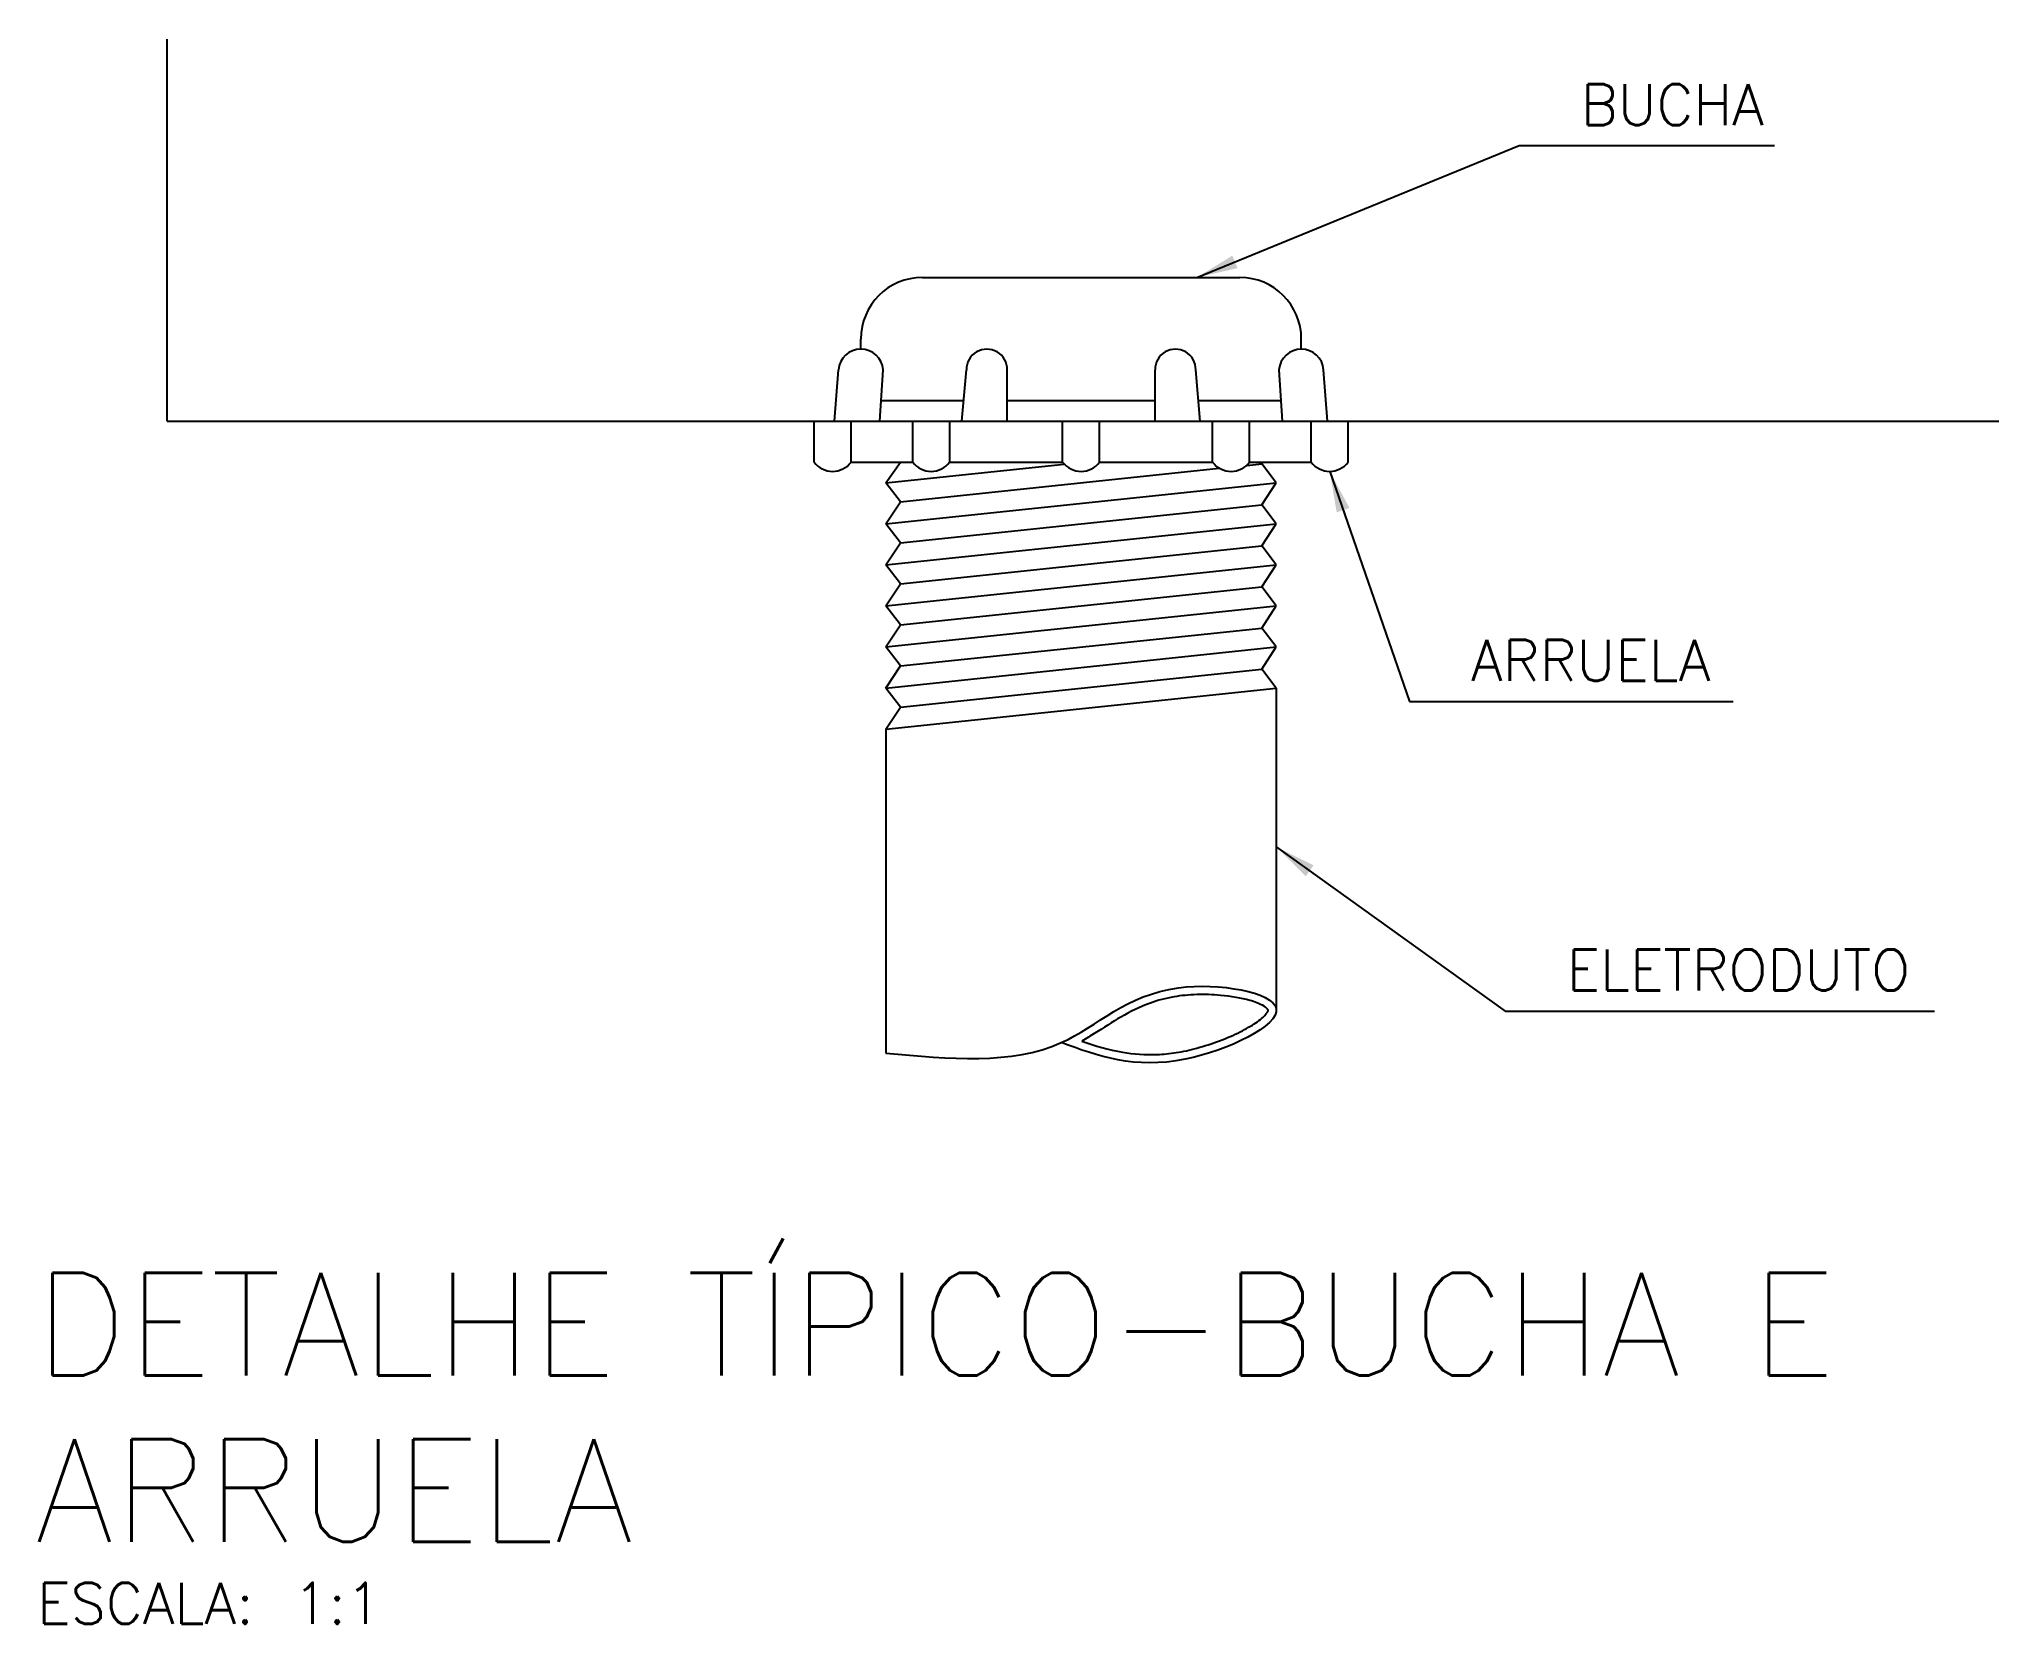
# Model space of a CAD drawing. Extents: x -2.42 to -0.51, y -2.12 to -0.58.
import ezdxf

# ---------------------------------------------------------------- set-up
doc = ezdxf.new("R2010")
doc.units = 0
doc.header["$MEASUREMENT"] = 0
doc.layers.add('DETALHES', color=4, linetype='CONTINUOUS')
doc.styles.add('ROMANS', font='romans.shx', dxfattribs={"height": 0.1})
doc.dimstyles.new('TEXTO', dxfattribs={"dimtxt": 0.04, "dimasz": 0.04, "dimexe": 0.04, "dimexo": 0.12, "dimgap": 0.02, "dimtad": 1, "dimdec": 4, "dimtxsty": 'ROMANS', "dimcen": 2.5, "dimclrd": 1, "dimclre": 1, "dimclrt": 3, "dimazin": 3, "dimtfac": 1, "dimtdec": 4, "dimtmove": 0, "dimatfit": 3, "dimtolj": 1, "dimtzin": 0})

msp = doc.modelspace()

# ---------------------------------------------------------------- linework, layer by layer
at = {"layer": 'DETALHES', "color": 5}
for q in [(-2.2908, -0.5759), (-0.5074, -0.948)]:
    msp.add_line((-2.2908, -0.948), q, dxfattribs=at)
at = {"layer": 'DETALHES', "color": 2}
for p, q in [((-1.5554, -0.808), (-1.2465, -0.808)), ((-1.6154, -0.8779), (-1.6154, -0.868)), ((-1.1865, -0.8779), (-1.1865, -0.868)), ((-1.6409, -0.948), (-1.6371, -0.898)), ((-1.5969, -0.948), (-1.5937, -0.898)), ((-1.5169, -0.948), (-1.5126, -0.898)), ((-1.4729, -0.948), (-1.4729, -0.898)), ((-1.3289, -0.948), (-1.3289, -0.898)), ((-1.2849, -0.948), (-1.2893, -0.898)), ((-1.2049, -0.948), (-1.2082, -0.898)), ((-1.1609, -0.948), (-1.1648, -0.898)), ((-1.5956, -0.928), (-1.5152, -0.928)), ((-1.4729, -0.928), (-1.3289, -0.928)), ((-1.2867, -0.928), (-1.2062, -0.928)), ((-1.6609, -0.988), (-1.6609, -0.948)), ((-1.6249, -0.988), (-1.6249, -0.948)), ((-1.5649, -0.988), (-1.5649, -0.948)), ((-1.5289, -0.988), (-1.5289, -0.948)), ((-1.4189, -0.988), (-1.4189, -0.948)), ((-1.3829, -0.988), (-1.3829, -0.948)), ((-1.2729, -0.988), (-1.2729, -0.948)), ((-1.2369, -0.988), (-1.2369, -0.948)), ((-1.1769, -0.988), (-1.1769, -0.948)), ((-1.1409, -0.988), (-1.1409, -0.948)), ((-1.6249, -0.988), (-1.5649, -0.988)), ((-1.5909, -1.008), (-1.4175, -0.9898)), ((-1.5289, -0.988), (-1.4189, -0.988)), ((-1.3829, -0.988), (-1.2729, -0.988)), ((-1.2397, -0.9911), (-1.2249, -0.9895)), ((-1.2369, -0.988), (-1.1769, -0.988)), ((-1.5909, -1.048), (-1.2109, -1.008)), ((-1.5769, -1.0265), (-1.2664, -0.9939)), ((-1.5769, -1.0665), (-1.2249, -1.0295)), ((-1.5909, -1.088), (-1.2109, -1.048)), ((-1.5769, -1.1065), (-1.2249, -1.0695)), ((-1.5909, -1.128), (-1.2109, -1.088)), ((-1.5769, -1.1465), (-1.2249, -1.1095)), ((-1.5909, -1.168), (-1.2109, -1.128)), ((-1.5769, -1.1865), (-1.2249, -1.1495)), ((-1.5909, -1.208), (-1.2109, -1.168)), ((-1.5769, -1.2265), (-1.2249, -1.1895))]:
    msp.add_line(p, q, dxfattribs=at)
at = {"layer": 'DETALHES', "color": 3}
for p, q in [((-1.5909, -1.008), (-1.5769, -0.988)), ((-1.2109, -1.008), (-1.2249, -0.9895)), ((-1.5769, -1.0265), (-1.5909, -1.008)), ((-1.2249, -1.0295), (-1.2109, -1.008)), ((-1.5909, -1.048), (-1.5769, -1.0265)), ((-1.2109, -1.048), (-1.2249, -1.0295)), ((-1.5769, -1.0665), (-1.5909, -1.048)), ((-1.2249, -1.0695), (-1.2109, -1.048)), ((-1.5909, -1.088), (-1.5769, -1.0665)), ((-1.2109, -1.088), (-1.2249, -1.0695)), ((-1.5769, -1.1065), (-1.5909, -1.088)), ((-1.5909, -1.128), (-1.5769, -1.1065)), ((-1.2249, -1.1095), (-1.2109, -1.088)), ((-1.2109, -1.128), (-1.2249, -1.1095)), ((-1.5769, -1.1465), (-1.5909, -1.128)), ((-1.2249, -1.1495), (-1.2109, -1.128)), ((-1.5909, -1.168), (-1.5769, -1.1465)), ((-1.2109, -1.168), (-1.2249, -1.1495)), ((-1.5769, -1.1865), (-1.5909, -1.168)), ((-1.2249, -1.1895), (-1.2109, -1.168)), ((-1.5909, -1.208), (-1.5769, -1.1865)), ((-1.2109, -1.208), (-1.2249, -1.1895)), ((-1.5909, -1.248), (-1.2109, -1.208)), ((-1.5769, -1.2265), (-1.5909, -1.208)), ((-1.2109, -1.208), (-1.2109, -1.5234)), ((-1.5909, -1.248), (-1.5769, -1.2265)), ((-1.5909, -1.248), (-1.5909, -1.5636))]:
    msp.add_line(p, q, dxfattribs=at)
at = {"layer": 'DETALHES', "color": 2}
for centre, radius, start, end in [((-1.5554, -0.868), 0.06, 90, 180), ((-1.2465, -0.868), 0.06, 0, 90), ((-1.6154, -0.8996), 0.0218, 4.253, 175.747), ((-1.4927, -0.8977), 0.0198, 359.0957, 180.9043), ((-1.3091, -0.8977), 0.0198, 359.0957, 180.9043), ((-1.1865, -0.8996), 0.0218, 4.253, 175.747), ((-1.6429, -0.9743), 0.0226, 217.2616, 322.7384), ((-1.5469, -0.9743), 0.0226, 217.2616, 322.7384), ((-1.4009, -0.9743), 0.0226, 217.2616, 322.7384), ((-1.2549, -0.9743), 0.0226, 217.2616, 322.7384), ((-1.1589, -0.9743), 0.0226, 217.2616, 322.7384)]:
    msp.add_arc(centre, radius, start, end, dxfattribs=at)
at = {"layer": 'DETALHES', "color": 3}
msp.add_spline([(-1.5909, -1.5636), (-1.4202, -1.5534), (-1.3062, -1.5), (-1.2109, -1.5202), (-1.2995, -1.5696), (-1.4202, -1.5534)], degree=3, dxfattribs=at)
msp.add_open_spline([(-1.4003, -1.552), (-1.396, -1.5495), (-1.3917, -1.5469), (-1.3791, -1.5389), (-1.3708, -1.5335), (-1.3531, -1.5233), (-1.3438, -1.5186), (-1.3263, -1.5123), (-1.3187, -1.5102), (-1.3035, -1.5076), (-1.2961, -1.5069), (-1.2807, -1.5064), (-1.2728, -1.5067), (-1.2547, -1.5083), (-1.2448, -1.51), (-1.2317, -1.5137), (-1.2275, -1.5154), (-1.2221, -1.5183), (-1.2205, -1.5196), (-1.2191, -1.521), (-1.2189, -1.5215), (-1.2188, -1.5218), (-1.2188, -1.5217), (-1.2188, -1.522), (-1.2189, -1.5225), (-1.2196, -1.5239), (-1.2203, -1.5249), (-1.2232, -1.5283), (-1.2265, -1.5312), (-1.235, -1.537), (-1.2402, -1.54), (-1.2584, -1.5491), (-1.2735, -1.5548), (-1.2951, -1.5606), (-1.3018, -1.5621), (-1.3147, -1.5641), (-1.3209, -1.5647), (-1.3388, -1.5655), (-1.3499, -1.5646), (-1.3743, -1.5605), (-1.3873, -1.5566), (-1.4003, -1.552)], degree=3, knots=[9.519954, 9.519954, 9.519954, 9.519954, 10.302894, 10.302894, 11.868774, 11.868774, 13.48574, 13.48574, 14.613357, 14.613357, 15.545265, 15.545265, 16.477173, 16.477173, 17.764351, 17.764351, 18.571159, 18.571159, 19.16282, 19.16282, 19.557751, 19.557751, 19.952681, 19.952681, 20.347612, 20.347612, 20.742543, 20.742543, 21.58772, 21.58772, 22.432898, 22.432898, 24.243438, 24.243438, 25.099565, 25.099565, 25.955691, 25.955691, 27.667944, 27.667944, 29.89602, 29.89602, 29.89602, 29.89602], dxfattribs=at)

# ---------------------------------------------------------------- texts
at = {"layer": 'DETALHES', "color": 6, "style": 'ROMANS'}
for s, p in [('DETALHE TÍPICO-BUCHA E', (-2.4197, -1.8777)), ('ARRUELA', (-2.4197, -2.0396))]:
    msp.add_text(s, height=0.1, dxfattribs=at).set_placement(p)
at = {"layer": 'DETALHES', "color": 4, "style": 'ROMANS'}
msp.add_text('ESCALA: ', height=0.04, dxfattribs=at).set_placement((-2.4173, -2.1196))
at = {"layer": 'DETALHES', "char_height": 0.04, "attachment_point": 4, "style": 'ROMANS'}
for s, insert in [('\\C3;BUCHA', (-0.9144, -0.6396)), ('\\C3;ARRUELA', (-1.0213, -1.1811)), ('\\C3;ELETRODUTO', (-0.9281, -1.4826))]:
    msp.add_mtext(s, dxfattribs=dict(at, insert=insert))
at = {"layer": 'DETALHES', "color": 4, "style": 'ROMANS'}
msp.add_attdef('1:1', (-2.1681, -2.1196), '1:1', height=0.04, dxfattribs=at)

# ---------------------------------------------------------------- leaders
at = {"layer": 'DETALHES', "color": 1, "annotation_type": 0, "has_hookline": 1, "hookline_direction": 0}
for points, text_width in [([(-1.2882, -0.808), (-0.9744, -0.6796), (-0.9344, -0.6796)], 0.1886), ([(-1.1589, -0.9969), (-1.0813, -1.2211), (-1.0413, -1.2211)], 0.2552), ([(-1.2109, -1.3627), (-0.9881, -1.5226), (-0.9481, -1.5226)], 0.3581)]:
    msp.add_leader(points, dimstyle='TEXTO', dxfattribs=dict(at, text_width=text_width))

doc.saveas('drawing.dxf')
